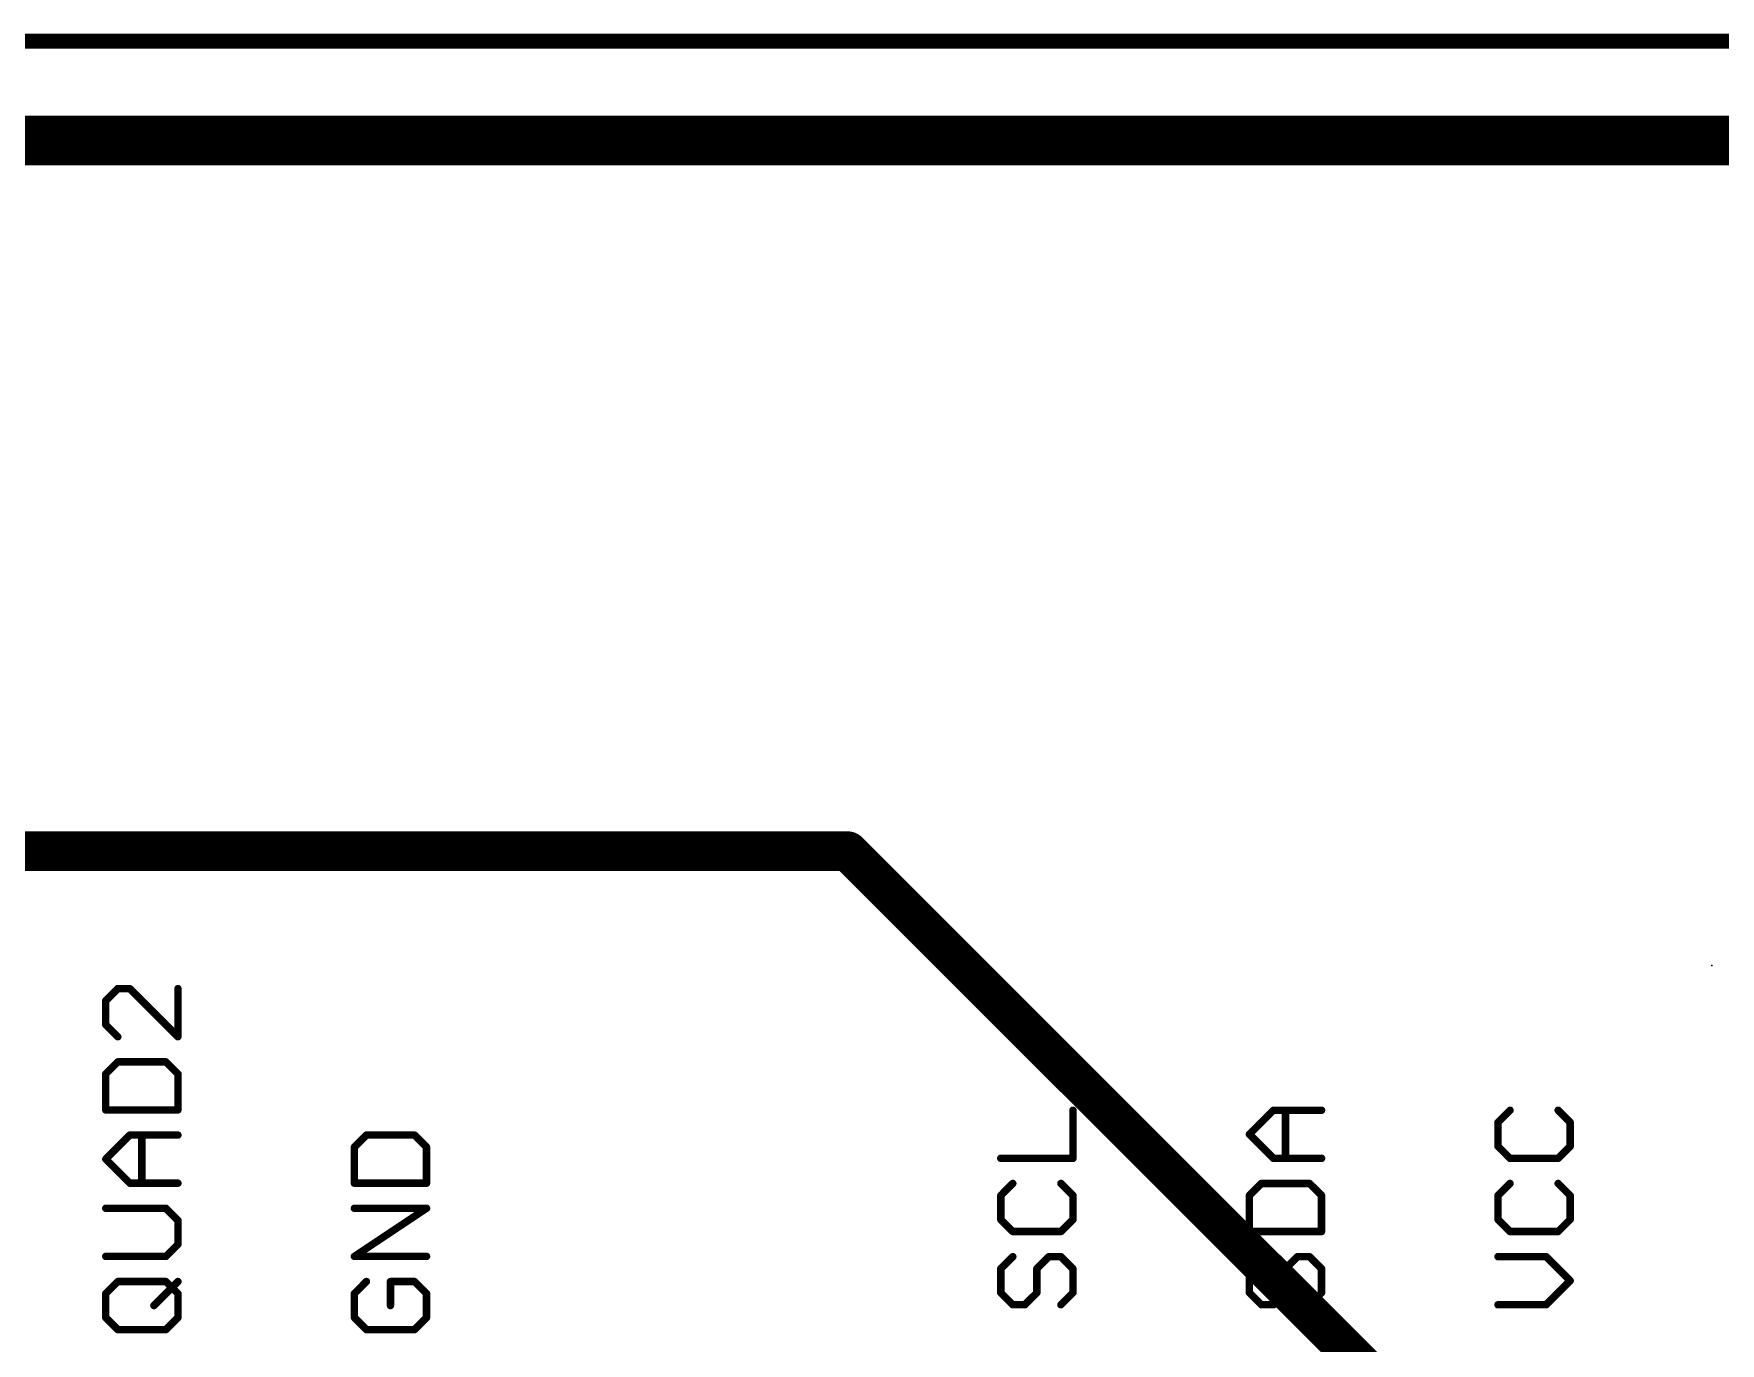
# Model space of a CAD drawing. Extents: x -0.1 to 89, y -0.1 to 64.8.
# Drawn here: x 53.86 to 71.09, y 51.46 to 64.85 of the extents above; entities that cross this region are included whole.
import ezdxf

# ---------------------------------------------------------------- set-up
doc = ezdxf.new("R2010")
doc.units = 0
for name, color, linetype in [('1', 22, 'CONTINUOUS'), ('16', 175, 'CONTINUOUS'), ('20', 7, 'CONTINUOUS'), ('23', 7, 'CONTINUOUS'), ('25', 253, 'CONTINUOUS')]:
    doc.layers.add(name, color=color, linetype=linetype)

msp = doc.modelspace()

# ---------------------------------------------------------------- linework, layer by layer
at = {"layer": '1', "const_width": 0.4064}
for points in [[(43.3324, 56.4896), (62.1792, 56.4896)], [(62.1792, 56.4896), (67.8688, 50.8)]]:
    msp.add_lwpolyline(points, dxfattribs=at)
at = {"layer": '1', "const_width": 0.2032}
for points in [[(62.251, 56.5614, 1), (62.1074, 56.4178)], [(62.1792, 56.388, 1), (62.1792, 56.5912)]]:
    msp.add_lwpolyline(points, format="xyb", dxfattribs=at)
at = {"layer": '16', "const_width": 0.508}
msp.add_lwpolyline([(7.366, 63.754), (80.772, 63.754)], dxfattribs=at)
at = {"layer": '20', "const_width": 0.1524}
msp.add_lwpolyline([(2.54, 64.77), (86.614, 64.77)], dxfattribs=at)
at = {"layer": '23'}
msp.add_point((71.0057, 55.3212), dxfattribs=at)
at = {"layer": '25', "const_width": 0.0381}
for points in [[(54.6157, 54.9624, 1), (54.5776, 54.9624)], [(54.5832, 54.9758, 1), (54.6101, 54.9489)], [(54.7195, 55.1043, 1), (54.7195, 55.0662)], [(54.733, 55.0718, 1), (54.7061, 55.0987)], [(54.8559, 55.0987, 1), (54.8289, 55.0718)], [(54.8424, 55.0662, 1), (54.8424, 55.1043)], [(55.3529, 55.0852, 1), (55.3148, 55.0852)], [(54.5776, 54.7166, 1), (54.6157, 54.7166)], [(54.6101, 54.7301, 1), (54.5832, 54.7032)], [(54.7061, 54.5803, 1), (54.733, 54.6072)], [(55.3204, 54.5803, 1), (55.3474, 54.6072)], [(55.3148, 54.5938, 1), (55.3529, 54.5938)], [(54.7195, 54.3559, 1), (54.7195, 54.3178)], [(54.733, 54.3234, 1), (54.7061, 54.3503)], [(55.2245, 54.3503, 1), (55.1976, 54.3234)], [(55.211, 54.3178, 1), (55.211, 54.3559)], [(54.6157, 54.214, 1), (54.5776, 54.214)], [(54.5832, 54.2274, 1), (54.6101, 54.2005)], [(55.3529, 54.214, 1), (55.3148, 54.214)], [(55.3204, 54.2005, 1), (55.3474, 54.2274)], [(54.5776, 53.8453, 1), (54.6157, 53.8453)], [(54.5967, 53.8644, 1), (54.5967, 53.8263)], [(55.3148, 53.8453, 1), (55.3529, 53.8453)], [(55.3339, 53.8263, 1), (55.3339, 53.8644)], [(64.4969, 53.8424, 1), (64.4589, 53.8424)], [(66.5264, 53.8615, 1), (66.5264, 53.8234)], [(66.5399, 53.8289, 1), (66.5129, 53.8559)], [(66.6683, 53.8424, 1), (66.6302, 53.8424)], [(67.0179, 53.8234, 1), (67.0179, 53.8615)], [(68.957, 53.8289, 1), (68.9301, 53.8559)], [(69.4485, 53.8559, 1), (69.4216, 53.8289)], [(54.8424, 53.6075, 1), (54.8424, 53.5694)], [(54.8559, 53.5749, 1), (54.8289, 53.6019)], [(54.9843, 53.5884, 1), (54.9462, 53.5884)], [(55.3339, 53.5694, 1), (55.3339, 53.6075)], [(57.2595, 53.6075, 1), (57.2595, 53.5694)], [(57.273, 53.5749, 1), (57.2461, 53.6019)], [(57.7645, 53.6019, 1), (57.7376, 53.5749)], [(57.751, 53.5694, 1), (57.751, 53.6075)], [(66.2941, 53.6101, 1), (66.2672, 53.5832)], [(66.2672, 53.6101, 1), (66.2941, 53.5832)], [(68.8397, 53.7195, 1), (68.8016, 53.7195)], [(68.8072, 53.733, 1), (68.8341, 53.7061)], [(69.5769, 53.7195, 1), (69.5389, 53.7195)], [(69.5444, 53.7061, 1), (69.5714, 53.733)], [(57.1557, 53.4655, 1), (57.1176, 53.4655)], [(57.1232, 53.479, 1), (57.1501, 53.4521)], [(57.893, 53.4655, 1), (57.8549, 53.4655)], [(57.8604, 53.4521, 1), (57.8874, 53.479)], [(68.8341, 53.4873, 1), (68.8072, 53.4603)], [(68.8016, 53.4738, 1), (68.8397, 53.4738)], [(69.5389, 53.4738, 1), (69.5769, 53.4738)], [(69.5714, 53.4603, 1), (69.5444, 53.4873)], [(54.6101, 53.3561, 1), (54.5832, 53.3292)], [(54.5832, 53.3561, 1), (54.6101, 53.3292)], [(63.7407, 53.37, 1), (63.7407, 53.3319)], [(64.4589, 53.3509, 1), (64.4969, 53.3509)], [(64.4779, 53.3319, 1), (64.4779, 53.37)], [(66.5264, 53.37, 1), (66.5264, 53.3319)], [(66.5129, 53.3375, 1), (66.5399, 53.3644)], [(66.6302, 53.3509, 1), (66.6683, 53.3509)], [(67.0179, 53.3319, 1), (67.0179, 53.37)], [(68.9435, 53.37, 1), (68.9435, 53.3319)], [(68.9301, 53.3375, 1), (68.957, 53.3644)], [(69.4216, 53.3644, 1), (69.4485, 53.3375)], [(69.435, 53.3319, 1), (69.435, 53.37)], [(54.8424, 53.116, 1), (54.8424, 53.0779)], [(54.8289, 53.0835, 1), (54.8559, 53.1104)], [(54.9462, 53.0969, 1), (54.9843, 53.0969)], [(55.3339, 53.0779, 1), (55.3339, 53.116)], [(57.1367, 53.116, 1), (57.1367, 53.0779)], [(57.1176, 53.0969, 1), (57.1557, 53.0969)], [(57.8549, 53.0969, 1), (57.893, 53.0969)], [(57.8739, 53.0779, 1), (57.8739, 53.116)], [(63.877, 53.0805, 1), (63.8501, 53.1075)], [(64.3685, 53.1075, 1), (64.3416, 53.0805)], [(66.4035, 53.1131, 1), (66.4035, 53.075)], [(66.417, 53.0805, 1), (66.3901, 53.1075)], [(66.9085, 53.1075, 1), (66.8816, 53.0805)], [(66.895, 53.075, 1), (66.895, 53.1131)], [(68.957, 53.0805, 1), (68.9301, 53.1075)], [(69.4485, 53.1075, 1), (69.4216, 53.0805)], [(63.7597, 52.9711, 1), (63.7216, 52.9711)], [(63.7272, 52.9846, 1), (63.7541, 52.9577)], [(64.4969, 52.9711, 1), (64.4589, 52.9711)], [(64.4644, 52.9577, 1), (64.4914, 52.9846)], [(66.2997, 52.9711, 1), (66.2616, 52.9711)], [(66.2672, 52.9846, 1), (66.2941, 52.9577)], [(67.0369, 52.9711, 1), (66.9989, 52.9711)], [(67.0044, 52.9577, 1), (67.0314, 52.9846)], [(68.8397, 52.9711, 1), (68.8016, 52.9711)], [(68.8072, 52.9846, 1), (68.8341, 52.9577)], [(69.5769, 52.9711, 1), (69.5389, 52.9711)], [(69.5444, 52.9577, 1), (69.5714, 52.9846)], [(54.5967, 52.8591, 1), (54.5967, 52.821)], [(55.2245, 52.8535, 1), (55.1976, 52.8265)], [(55.211, 52.821, 1), (55.211, 52.8591)], [(55.3529, 52.7171, 1), (55.3148, 52.7171)], [(55.3204, 52.7037, 1), (55.3474, 52.7306)], [(57.1367, 52.8591, 1), (57.1367, 52.821)], [(57.8845, 52.8241, 1), (57.8633, 52.8559)], [(57.8739, 52.821, 1), (57.8739, 52.8591)], [(63.7541, 52.7389, 1), (63.7272, 52.7119)], [(63.7216, 52.7254, 1), (63.7597, 52.7254)], [(64.4589, 52.7254, 1), (64.4969, 52.7254)], [(64.4914, 52.7119, 1), (64.4644, 52.7389)], [(68.8341, 52.7389, 1), (68.8072, 52.7119)], [(68.8016, 52.7254, 1), (68.8397, 52.7254)], [(69.5389, 52.7254, 1), (69.5769, 52.7254)], [(69.5714, 52.7119, 1), (69.5444, 52.7389)], [(63.8635, 52.6216, 1), (63.8635, 52.5835)], [(63.8501, 52.589, 1), (63.877, 52.616)], [(64.3416, 52.616, 1), (64.3685, 52.589)], [(64.355, 52.5835, 1), (64.355, 52.6216)], [(66.2807, 52.6216, 1), (66.2807, 52.5835)], [(66.2616, 52.6025, 1), (66.2997, 52.6025)], [(66.9989, 52.6025, 1), (67.0369, 52.6025)], [(67.0179, 52.5835, 1), (67.0179, 52.6216)], [(68.9435, 52.6216, 1), (68.9435, 52.5835)], [(68.9301, 52.589, 1), (68.957, 52.616)], [(69.4216, 52.616, 1), (69.4485, 52.589)], [(69.435, 52.5835, 1), (69.435, 52.6216)], [(54.5967, 52.3676, 1), (54.5967, 52.3295)], [(55.211, 52.3295, 1), (55.211, 52.3676)], [(55.3148, 52.4714, 1), (55.3529, 52.4714)], [(55.3474, 52.4579, 1), (55.3204, 52.4849)], [(57.1367, 52.3676, 1), (57.1367, 52.3295)], [(57.1261, 52.3644, 1), (57.1472, 52.3327)], [(57.8739, 52.3295, 1), (57.8739, 52.3676)], [(63.877, 52.3321, 1), (63.8501, 52.3591)], [(64.2322, 52.3646, 1), (64.2322, 52.3265)], [(64.2456, 52.3321, 1), (64.2187, 52.3591)], [(64.3685, 52.3591, 1), (64.3416, 52.3321)], [(64.355, 52.3265, 1), (64.355, 52.3646)], [(66.417, 52.3321, 1), (66.3901, 52.3591)], [(66.7722, 52.3646, 1), (66.7722, 52.3265)], [(66.7856, 52.3321, 1), (66.7587, 52.3591)], [(66.9085, 52.3591, 1), (66.8816, 52.3321)], [(66.895, 52.3265, 1), (66.895, 52.3646)], [(68.8207, 52.3646, 1), (68.8207, 52.3265)], [(69.3256, 52.3591, 1), (69.2987, 52.3321)], [(69.3122, 52.3265, 1), (69.3122, 52.3646)], [(55.1976, 52.362, 1), (55.2245, 52.335)], [(63.7272, 52.2362, 1), (63.7541, 52.2092)], [(63.7597, 52.2227, 1), (63.7216, 52.2227)], [(64.1283, 52.2227, 1), (64.0902, 52.2227)], [(64.0958, 52.2362, 1), (64.1228, 52.2092)], [(64.4969, 52.2227, 1), (64.4589, 52.2227)], [(64.4644, 52.2092, 1), (64.4914, 52.2362)], [(66.2672, 52.2362, 1), (66.2941, 52.2092)], [(66.2997, 52.2227, 1), (66.2616, 52.2227)], [(66.6683, 52.2227, 1), (66.6302, 52.2227)], [(66.6358, 52.2362, 1), (66.6628, 52.2092)], [(67.0369, 52.2227, 1), (66.9989, 52.2227)], [(67.0044, 52.2092, 1), (67.0314, 52.2362)], [(54.7195, 52.1106, 1), (54.7195, 52.0725)], [(54.733, 52.0781, 1), (54.7061, 52.1051)], [(55.2245, 52.1051, 1), (55.1976, 52.0781)], [(55.211, 52.0725, 1), (55.211, 52.1106)], [(55.3474, 52.0781, 1), (55.3204, 52.1051)], [(57.273, 52.0781, 1), (57.2461, 52.1051)], [(57.5243, 52.0916, 1), (57.4862, 52.0916)], [(57.5053, 52.1106, 1), (57.5053, 52.0725)], [(57.7645, 52.1051, 1), (57.7376, 52.0781)], [(57.751, 52.0725, 1), (57.751, 52.1106)], [(69.5714, 52.0864, 1), (69.5444, 52.1133)], [(69.5444, 52.0864, 1), (69.5714, 52.1133)], [(54.6157, 51.9687, 1), (54.5776, 51.9687)], [(54.5832, 51.9822, 1), (54.6101, 51.9552)], [(55.0747, 51.8593, 1), (55.1016, 51.8324)], [(55.3529, 51.9687, 1), (55.3148, 51.9687)], [(55.3204, 51.9552, 1), (55.3474, 51.9822)], [(57.1232, 51.9822, 1), (57.1501, 51.9552)], [(57.1557, 51.9687, 1), (57.1176, 51.9687)], [(57.4862, 51.8458, 1), (57.5243, 51.8458)], [(57.893, 51.9687, 1), (57.8549, 51.9687)], [(57.8604, 51.9552, 1), (57.8874, 51.9822)], [(63.7541, 51.9904, 1), (63.7272, 51.9635)], [(63.7216, 51.977, 1), (63.7597, 51.977)], [(63.8635, 51.8732, 1), (63.8635, 51.8351)], [(63.8501, 51.8406, 1), (63.877, 51.8676)], [(63.9729, 51.8676, 1), (63.9999, 51.8406)], [(63.9864, 51.8351, 1), (63.9864, 51.8732)], [(64.0902, 51.977, 1), (64.1283, 51.977)], [(64.1228, 51.9635, 1), (64.0958, 51.9904)], [(64.3416, 51.8676, 1), (64.3685, 51.8406)], [(64.4589, 51.977, 1), (64.4969, 51.977)], [(64.4914, 51.9635, 1), (64.4644, 51.9904)], [(66.2941, 51.9904, 1), (66.2672, 51.9635)], [(66.2616, 51.977, 1), (66.2997, 51.977)], [(66.4035, 51.8732, 1), (66.4035, 51.8351)], [(66.3901, 51.8406, 1), (66.417, 51.8676)], [(66.5129, 51.8676, 1), (66.5399, 51.8406)], [(66.5264, 51.8351, 1), (66.5264, 51.8732)], [(66.6302, 51.977, 1), (66.6683, 51.977)], [(66.6628, 51.9635, 1), (66.6358, 51.9904)], [(66.8816, 51.8676, 1), (66.9085, 51.8406)], [(66.9989, 51.977, 1), (67.0369, 51.977)], [(67.0314, 51.9635, 1), (67.0044, 51.9904)], [(68.8207, 51.8732, 1), (68.8207, 51.8351)], [(69.2987, 51.8676, 1), (69.3256, 51.8406)], [(69.3122, 51.8351, 1), (69.3122, 51.8732)], [(54.5776, 51.723, 1), (54.6157, 51.723)], [(54.6101, 51.7364, 1), (54.5832, 51.7095)], [(55.3148, 51.723, 1), (55.3529, 51.723)], [(55.3474, 51.7095, 1), (55.3204, 51.7364)], [(57.1501, 51.7364, 1), (57.1232, 51.7095)], [(57.1176, 51.723, 1), (57.1557, 51.723)], [(57.8549, 51.723, 1), (57.893, 51.723)], [(57.8874, 51.7095, 1), (57.8604, 51.7364)], [(54.7195, 51.6192, 1), (54.7195, 51.5811)], [(54.7061, 51.5866, 1), (54.733, 51.6136)], [(55.1976, 51.6136, 1), (55.2245, 51.5866)], [(55.211, 51.5811, 1), (55.211, 51.6192)], [(57.2595, 51.6192, 1), (57.2595, 51.5811)], [(57.2461, 51.5866, 1), (57.273, 51.6136)], [(57.7376, 51.6136, 1), (57.7645, 51.5866)], [(57.751, 51.5811, 1), (57.751, 51.6192)]]:
    msp.add_lwpolyline(points, format="xyb", dxfattribs=at)
at = {"layer": '25', "const_width": 0.0762}
for points in [[(54.7195, 55.0852), (54.5967, 54.9624)], [(54.5967, 54.9624), (54.5967, 54.7166)], [(54.8424, 55.0852), (54.7195, 55.0852)], [(55.3339, 54.5938), (54.8424, 55.0852)], [(55.3339, 55.0852), (55.3339, 54.5938)], [(54.5967, 54.7166), (54.7195, 54.5938)], [(54.7195, 54.3368), (54.5967, 54.214)], [(55.211, 54.3368), (54.7195, 54.3368)], [(55.3339, 54.214), (55.211, 54.3368)], [(54.5967, 54.214), (54.5967, 53.8453)], [(55.3339, 53.8453), (55.3339, 54.214)], [(54.5967, 53.8453), (55.3339, 53.8453)], [(64.4779, 53.3509), (64.4779, 53.8424)], [(66.2807, 53.5967), (66.5264, 53.8424)], [(66.5264, 53.8424), (67.0179, 53.8424)], [(66.6493, 53.3509), (66.6493, 53.8424)], [(68.9435, 53.8424), (68.8207, 53.7195)], [(69.5579, 53.7195), (69.435, 53.8424)], [(54.5967, 53.3427), (54.8424, 53.5884)], [(54.8424, 53.5884), (55.3339, 53.5884)], [(54.9653, 53.0969), (54.9653, 53.5884)], [(57.2595, 53.5884), (57.1367, 53.4655)], [(57.751, 53.5884), (57.2595, 53.5884)], [(57.8739, 53.4655), (57.751, 53.5884)], [(66.5264, 53.3509), (66.2807, 53.5967)], [(68.8207, 53.7195), (68.8207, 53.4738)], [(69.5579, 53.4738), (69.5579, 53.7195)], [(57.1367, 53.4655), (57.1367, 53.0969)], [(57.8739, 53.0969), (57.8739, 53.4655)], [(68.8207, 53.4738), (68.9435, 53.3509)], [(69.435, 53.3509), (69.5579, 53.4738)], [(54.8424, 53.0969), (54.5967, 53.3427)], [(63.7407, 53.3509), (64.4779, 53.3509)], [(67.0179, 53.3509), (66.5264, 53.3509)], [(68.9435, 53.3509), (69.435, 53.3509)], [(55.3339, 53.0969), (54.8424, 53.0969)], [(57.1367, 53.0969), (57.8739, 53.0969)], [(63.8635, 53.094), (63.7407, 52.9711)], [(64.4779, 52.9711), (64.355, 53.094)], [(66.4035, 53.094), (66.2807, 52.9711)], [(66.895, 53.094), (66.4035, 53.094)], [(67.0179, 52.9711), (66.895, 53.094)], [(68.9435, 53.094), (68.8207, 52.9711)], [(69.5579, 52.9711), (69.435, 53.094)], [(63.7407, 52.9711), (63.7407, 52.7254)], [(64.4779, 52.7254), (64.4779, 52.9711)], [(66.2807, 52.9711), (66.2807, 52.6025)], [(67.0179, 52.6025), (67.0179, 52.9711)], [(68.8207, 52.9711), (68.8207, 52.7254)], [(69.5579, 52.7254), (69.5579, 52.9711)], [(55.211, 52.84), (54.5967, 52.84)], [(55.3339, 52.7171), (55.211, 52.84)], [(55.3339, 52.4714), (55.3339, 52.7171)], [(57.1367, 52.3485), (57.8739, 52.84)], [(57.8739, 52.84), (57.1367, 52.84)], [(63.7407, 52.7254), (63.8635, 52.6025)], [(64.355, 52.6025), (64.4779, 52.7254)], [(68.8207, 52.7254), (68.9435, 52.6025)], [(69.435, 52.6025), (69.5579, 52.7254)], [(63.8635, 52.6025), (64.355, 52.6025)], [(66.2807, 52.6025), (67.0179, 52.6025)], [(68.9435, 52.6025), (69.435, 52.6025)], [(54.5967, 52.3485), (55.211, 52.3485)], [(55.211, 52.3485), (55.3339, 52.4714)], [(57.8739, 52.3485), (57.1367, 52.3485)], [(63.8635, 52.3456), (63.7407, 52.2227)], [(64.1093, 52.2227), (64.2322, 52.3456)], [(64.2322, 52.3456), (64.355, 52.3456)], [(64.355, 52.3456), (64.4779, 52.2227)], [(66.4035, 52.3456), (66.2807, 52.2227)], [(66.6493, 52.2227), (66.7722, 52.3456)], [(66.7722, 52.3456), (66.895, 52.3456)], [(66.895, 52.3456), (67.0179, 52.2227)], [(69.3122, 52.3456), (68.8207, 52.3456)], [(69.5579, 52.0998), (69.3122, 52.3456)], [(63.7407, 52.2227), (63.7407, 51.977)], [(64.1093, 51.977), (64.1093, 52.2227)], [(64.4779, 52.2227), (64.4779, 51.977)], [(66.2807, 52.2227), (66.2807, 51.977)], [(66.6493, 51.977), (66.6493, 52.2227)], [(67.0179, 52.2227), (67.0179, 51.977)], [(54.5967, 51.9687), (54.7195, 52.0916)], [(54.7195, 52.0916), (55.211, 52.0916)], [(55.0882, 51.8458), (55.3339, 52.0916)], [(55.211, 52.0916), (55.3339, 51.9687)], [(57.2595, 52.0916), (57.1367, 51.9687)], [(57.751, 52.0916), (57.5053, 52.0916)], [(57.5053, 52.0916), (57.5053, 51.8458)], [(57.8739, 51.9687), (57.751, 52.0916)], [(69.3122, 51.8541), (69.5579, 52.0998)], [(54.5967, 51.723), (54.5967, 51.9687)], [(55.3339, 51.9687), (55.3339, 51.723)], [(57.1367, 51.9687), (57.1367, 51.723)], [(57.8739, 51.723), (57.8739, 51.9687)], [(63.7407, 51.977), (63.8635, 51.8541)], [(63.8635, 51.8541), (63.9864, 51.8541)], [(63.9864, 51.8541), (64.1093, 51.977)], [(64.4779, 51.977), (64.355, 51.8541)], [(66.2807, 51.977), (66.4035, 51.8541)], [(66.4035, 51.8541), (66.5264, 51.8541)], [(66.5264, 51.8541), (66.6493, 51.977)], [(67.0179, 51.977), (66.895, 51.8541)], [(68.8207, 51.8541), (69.3122, 51.8541)], [(54.7195, 51.6001), (54.5967, 51.723)], [(55.3339, 51.723), (55.211, 51.6001)], [(57.1367, 51.723), (57.2595, 51.6001)], [(57.751, 51.6001), (57.8739, 51.723)], [(55.211, 51.6001), (54.7195, 51.6001)], [(57.2595, 51.6001), (57.751, 51.6001)]]:
    msp.add_lwpolyline(points, dxfattribs=at)

doc.saveas('drawing.dxf')
